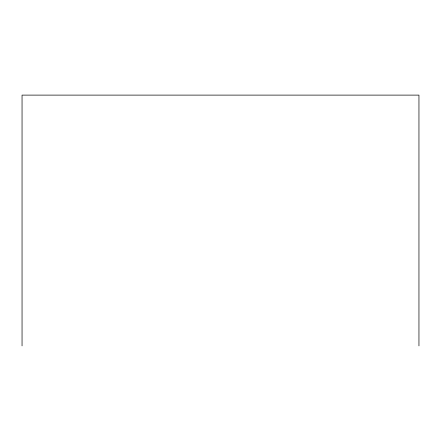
<?xml version="1.0" encoding="UTF-8"?>
<svg xmlns="http://www.w3.org/2000/svg" width="441" height="441" viewBox="0 0 441 441"><rect width="100%" height="100%" fill="white"/><g stroke="black" fill="none" stroke-linecap="round" stroke-linejoin="round"><path stroke-width="0.66" d="M418.95 345.887L418.95 95.113L22.05 95.113L22.05 345.887"/></g></svg>
